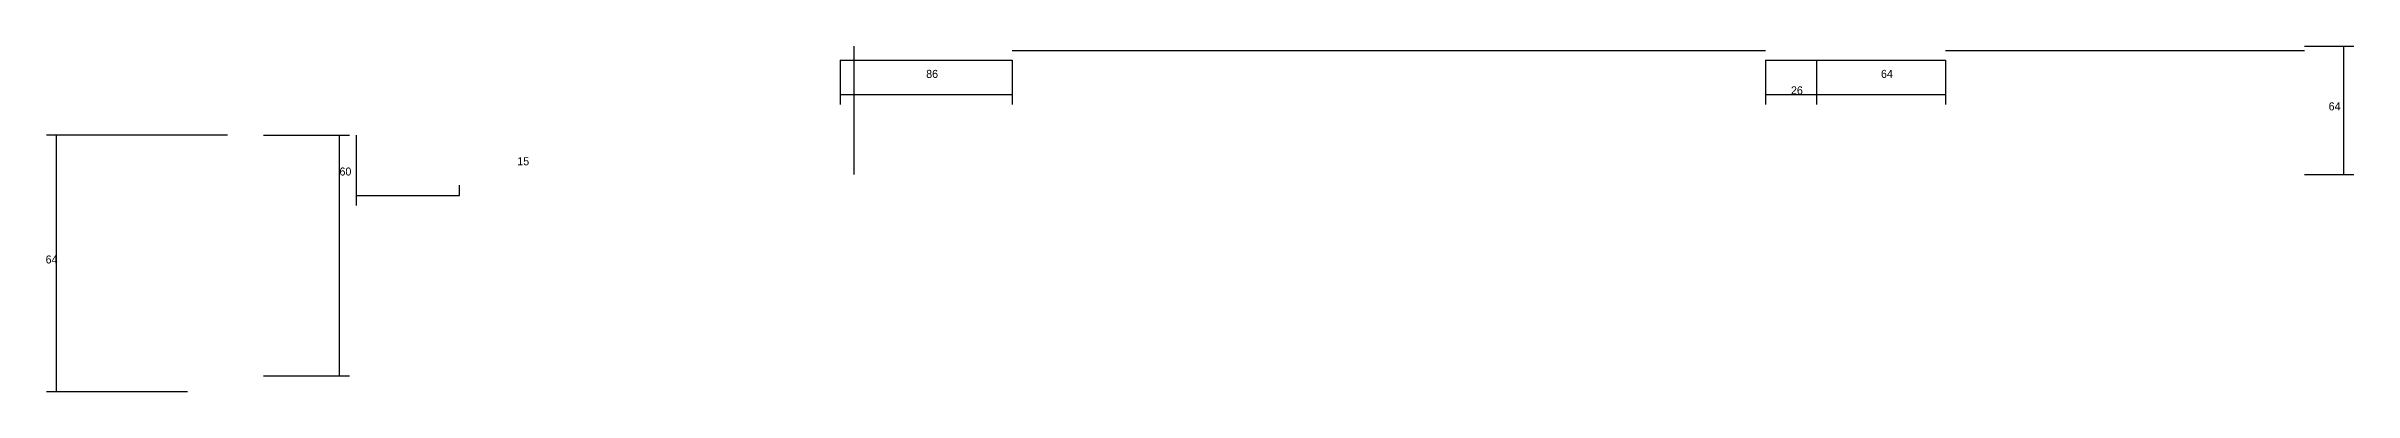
# Model space of a CAD drawing. Header units: metres. Extents: x -10338 to -7643, y 9675 to 10982.
# Drawn here: x -10338 to -9185, y 9675 to 9848 of the extents above; entities that cross this region are included whole.
import ezdxf

# ---------------------------------------------------------------- set-up
doc = ezdxf.new("R2010")
doc.units = ezdxf.units.M
for name, color, linetype in [('COTA', 241, 'Continuous'), ('Cota Seção (2x)', 4, 'Continuous'), ('SARR_2.2x7', 40, 'Continuous')]:
    doc.layers.add(name, color=color, linetype=linetype)

msp = doc.modelspace()

# ---------------------------------------------------------------- linework, layer by layer
at = {"layer": 'COTA'}
for p, q in [((-9941.5, 9840.8), (-9941.5, 9818.8)), ((-9855.5, 9840.8), (-9855.5, 9818.8)), ((-9479, 9840.8), (-9479, 9818.8)), ((-9453.5, 9840.8), (-9453.5, 9818.8)), ((-9453.5, 9840.8), (-9453.5, 9818.8)), ((-9389, 9840.8), (-9389, 9818.8)), ((-9209.5, 9847.8), (-9184.8, 9847.8)), ((-9189.8, 9783.8), (-9189.8, 9847.8)), ((-9941.5, 9823.8), (-9855.5, 9823.8)), ((-9479, 9823.8), (-9453.5, 9823.8)), ((-9453.5, 9823.8), (-9389, 9823.8)), ((-10247.8, 9803.4), (-10338.2, 9803.4)), ((-10333.2, 9675.4), (-10333.2, 9803.4)), ((-10183.4, 9803.4), (-10183.4, 9768.4)), ((-9209.5, 9783.8), (-9184.8, 9783.8)), ((-10183.4, 9773.4), (-10131.8, 9773.4)), ((-10131.8, 9773.4), (-10131.8, 9778.4)), ((-10267.8, 9675.4), (-10338.2, 9675.4))]:
    msp.add_line(p, q, dxfattribs=at)
at = {"layer": 'Cota Seção (2x)'}
for p, q in [((-10229.8, 9803.4), (-10186.8, 9803.4)), ((-10191.8, 9683.4), (-10191.8, 9803.4)), ((-10229.8, 9683.4), (-10186.8, 9683.4))]:
    msp.add_line(p, q, dxfattribs=at)
at = {"layer": 'SARR_2.2x7'}
for p, q in [((-9941.5, 9840.8), (-9855.5, 9840.8)), ((-9934.5, 9783.8), (-9934.5, 9847.8)), ((-9855.5, 9845.6), (-9697.5, 9845.6)), ((-9697.5, 9845.6), (-9479, 9845.6)), ((-9479, 9840.8), (-9453.5, 9840.8)), ((-9453.5, 9840.8), (-9389, 9840.8)), ((-9389, 9845.6), (-9209.5, 9845.6))]:
    msp.add_line(p, q, dxfattribs=at)

# ---------------------------------------------------------------- texts
at = {"layer": 'COTA'}
for s, p in [('86', (-9898.5, 9832)), ('64', (-9421.2, 9832)), ('26', (-9466.2, 9823.8)), ('64', (-9197.4, 9815.8)), ('15', (-10102.9, 9788.4)), ('64', (-10338.7, 9739.4))]:
    msp.add_text(s, height=4, dxfattribs=at).set_placement(p)
at = {"layer": 'Cota Seção (2x)'}
msp.add_text('60', height=4, dxfattribs=at).set_placement((-10191.8, 9783.3))

doc.saveas('drawing.dxf')
